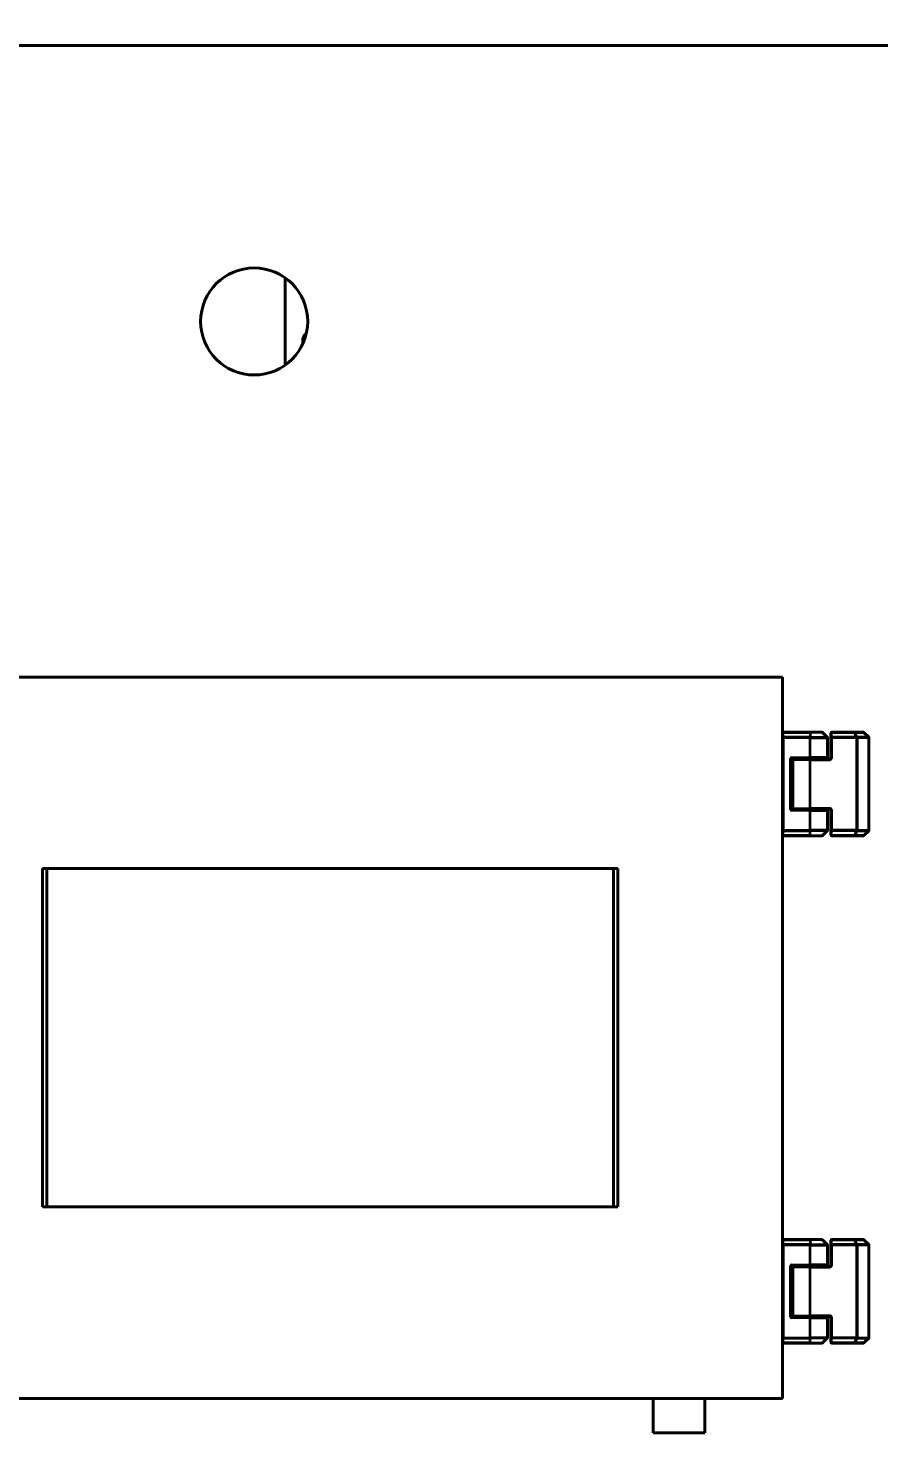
# Model space of a CAD drawing. Header units: millimetres. Extents: x 0 to 2970, y 0 to 2100.
# Drawn here: x 1588.4 to 1834.7, y 838.5 to 1245.5 of the extents above; entities that cross this region are included whole.
import ezdxf

# ---------------------------------------------------------------- set-up
doc = ezdxf.new("R2010")
doc.units = ezdxf.units.MM
doc.header["$LTSCALE"] = 5
for name, color, linetype, lineweight in [('가시적인 것(ISO)', 3, 'Continuous', 40), ('가시적인 좁은 것(ISO)', 3, 'Continuous', 35), ('치수(ISO)', 2, 'Continuous', 25)]:
    doc.layers.add(name, color=color, linetype=linetype, lineweight=lineweight)
doc.styles.add('치수 텍스트_PSTEK_POSCO', font='isocp.shx')
doc.dimstyles.new('치수_PSTEK_POSCO', dxfattribs={"dimscale": 5, "dimtxt": 3, "dimasz": 2, "dimexe": 2, "dimexo": 2.5, "dimgap": 1, "dimtad": 1, "dimrnd": 1e-08, "dimdsep": 46, "dimtxsty": '치수 텍스트_PSTEK_POSCO', "dimcen": 0.09, "dimdle": 10, "dimclrd": 7, "dimclre": 7, "dimclrt": 2, "dimadec": 1, "dimazin": 2, "dimtfac": 1, "dimtmove": 0, "dimatfit": 3, "dimfxl": 0, "dimtolj": 1, "dimlwd": -1, "dimlwe": -1, "dimarcsym": 0})

# ---------------------------------------------------------------- blocks, each defined once
blk = doc.blocks.new('*D37')
at = {"layer": 'Defpoints', "color": 0}
for p in [(1953.83, 1353.41), (1093.83, 1225.52), (1953.83, 1220.52)]:
    blk.add_point(p, dxfattribs=at)
at = {"layer": '치수(ISO)', "color": 7}
for p, q in [((1093.83, 1238.02), (1093.83, 1363.41)), ((1953.83, 1233.02), (1953.83, 1363.41)), ((1103.83, 1353.41), (1943.83, 1353.41))]:
    blk.add_line(p, q, dxfattribs=at)
for points in [[(1103.83, 1355.08), (1103.83, 1351.74), (1093.83, 1353.41)], [(1943.83, 1355.08), (1943.83, 1351.74), (1953.83, 1353.41)]]:
    blk.add_solid(points, dxfattribs=at)
at = {"layer": '치수(ISO)', "color": 2, "insert": (1510.33, 1365.91), "char_height": 15, "attachment_point": 4, "style": '치수 텍스트_PSTEK_POSCO'}
blk.add_mtext('\\A1;860', dxfattribs=at)

msp = doc.modelspace()

# ---------------------------------------------------------------- linework, layer by layer
at = {"layer": '가시적인 것(ISO)'}
for p, q in [((1453.832, 1240.523), (1853.832, 1240.523)), ((1662.832, 1173.143), (1662.832, 1147.904)), ((1806.832, 1057.523), (1496.832, 1057.523)), ((1806.832, 848.523), (1806.832, 1057.523)), ((1807.032, 1041.523), (1814.832, 1041.523)), ((1818.25, 1041.523), (1814.832, 1041.523)), ((1818.391, 1041.465), (1819.774, 1040.082)), ((1819.832, 1034.223), (1819.832, 1039.941)), ((1820.832, 1039.941), (1820.832, 1041.323)), ((1820.832, 1039.941), (1820.832, 1033.973)), ((1821.032, 1041.523), (1827.677, 1041.523)), ((1827.677, 1041.523), (1830.25, 1041.523)), ((1831.774, 1040.082), (1830.391, 1041.465)), ((1831.832, 1039.941), (1831.832, 1013.106)), ((1809.332, 1019.223), (1809.332, 1033.823)), ((1809.532, 1034.023), (1814.832, 1034.023)), ((1819.632, 1034.023), (1814.832, 1034.023)), ((1809.832, 1019.473), (1809.832, 1033.573)), ((1814.832, 1033.773), (1810.032, 1033.773)), ((1814.832, 1033.773), (1820.632, 1033.773)), ((1814.832, 1019.023), (1809.532, 1019.023)), ((1810.032, 1019.273), (1814.832, 1019.273)), ((1820.632, 1019.273), (1814.832, 1019.273)), ((1814.832, 1019.023), (1819.632, 1019.023)), ((1819.832, 1013.106), (1819.832, 1018.823)), ((1820.832, 1019.073), (1820.832, 1013.106)), ((1814.832, 1011.523), (1807.032, 1011.523)), ((1814.832, 1011.523), (1818.25, 1011.523)), ((1818.391, 1011.582), (1819.774, 1012.965)), ((1820.832, 1011.723), (1820.832, 1013.106)), ((1827.677, 1011.523), (1821.032, 1011.523)), ((1830.25, 1011.523), (1827.677, 1011.523)), ((1831.774, 1012.965), (1830.391, 1011.582)), ((1592.582, 904.023), (1592.582, 1002.023)), ((1592.582, 1002.023), (1759.082, 1002.023)), ((1593.832, 904.023), (1593.832, 1002.023)), ((1757.832, 1002.023), (1757.832, 904.023)), ((1759.082, 1002.023), (1759.082, 904.023)), ((1759.082, 904.023), (1592.582, 904.023)), ((1807.032, 894.523), (1814.832, 894.523)), ((1818.25, 894.523), (1814.832, 894.523)), ((1818.391, 894.465), (1819.774, 893.082)), ((1819.832, 887.223), (1819.832, 892.941)), ((1820.832, 892.941), (1820.832, 894.323)), ((1820.832, 892.941), (1820.832, 886.973)), ((1821.032, 894.523), (1827.677, 894.523)), ((1827.677, 894.523), (1830.25, 894.523)), ((1831.774, 893.082), (1830.391, 894.465)), ((1831.832, 892.941), (1831.832, 866.106)), ((1809.332, 872.223), (1809.332, 886.823)), ((1809.532, 887.023), (1814.832, 887.023)), ((1809.832, 872.473), (1809.832, 886.573)), ((1814.832, 886.773), (1810.032, 886.773)), ((1812.232, 886.773), (1812.232, 887.023)), ((1819.632, 887.023), (1814.832, 887.023)), ((1814.832, 886.773), (1820.632, 886.773)), ((1817.432, 886.773), (1817.432, 887.023)), ((1814.832, 872.023), (1809.532, 872.023)), ((1810.032, 872.273), (1814.832, 872.273)), ((1812.232, 872.023), (1812.232, 872.273)), ((1820.632, 872.273), (1814.832, 872.273)), ((1814.832, 872.023), (1819.632, 872.023)), ((1817.432, 872.023), (1817.432, 872.273)), ((1819.832, 866.106), (1819.832, 871.823)), ((1820.832, 872.073), (1820.832, 866.106)), ((1814.832, 864.523), (1807.032, 864.523)), ((1814.832, 864.523), (1818.25, 864.523)), ((1818.391, 864.582), (1819.774, 865.965)), ((1820.832, 864.723), (1820.832, 866.106)), ((1827.677, 864.523), (1821.032, 864.523)), ((1830.25, 864.523), (1827.677, 864.523)), ((1831.774, 865.965), (1830.391, 864.582)), ((1496.832, 848.523), (1806.832, 848.523)), ((1769.332, 848.523), (1769.332, 838.523)), ((1784.332, 848.523), (1784.332, 838.523)), ((1769.332, 838.523), (1784.332, 838.523))]:
    msp.add_line(p, q, dxfattribs=at)
msp.add_circle((1653.832, 1160.523), 15.5, dxfattribs=at)
for centre, radius, start, end in [((1670.332, 1155.023), 2.067, 139.26349, 183.86661), ((1807.032, 1041.323), 0.2, 90, 180), ((1818.25, 1041.323), 0.2, 44.99999, 90), ((1819.632, 1039.941), 0.2, 0, 44.99999), ((1821.032, 1041.323), 0.2, 90, 180), ((1830.25, 1041.323), 0.2, 45, 90), ((1831.632, 1039.941), 0.2, 0, 45), ((1809.532, 1033.823), 0.2, 90, 180), ((1819.632, 1034.223), 0.2, 270, 0), ((1820.632, 1033.973), 0.2, 270, 0), ((1810.032, 1033.573), 0.2, 90, 180), ((1809.532, 1019.223), 0.2, 180, 270), ((1810.032, 1019.473), 0.2, 180, 270), ((1819.632, 1018.823), 0.2, 0, 90), ((1820.632, 1019.073), 0.2, 0, 90), ((1807.032, 1011.723), 0.2, 180, 270), ((1818.25, 1011.723), 0.2, 270, 315.00001), ((1819.632, 1013.106), 0.2, 315.00001, 0), ((1821.032, 1011.723), 0.2, 180, 270), ((1830.25, 1011.723), 0.2, 270, 315), ((1831.632, 1013.106), 0.2, 315, 0), ((1807.032, 894.323), 0.2, 90, 180), ((1818.25, 894.323), 0.2, 44.99999, 90), ((1819.632, 892.941), 0.2, 0, 44.99999), ((1821.032, 894.323), 0.2, 90, 180), ((1830.25, 894.323), 0.2, 45, 90), ((1831.632, 892.941), 0.2, 0, 45), ((1809.532, 886.823), 0.2, 90, 180), ((1810.032, 886.573), 0.2, 90, 180), ((1819.632, 887.223), 0.2, 270, 0), ((1820.632, 886.973), 0.2, 270, 0), ((1809.532, 872.223), 0.2, 180, 270), ((1810.032, 872.473), 0.2, 180, 270), ((1819.632, 871.823), 0.2, 0, 90), ((1820.632, 872.073), 0.2, 0, 90), ((1807.032, 864.723), 0.2, 180, 270), ((1818.25, 864.723), 0.2, 270, 315.00001), ((1819.632, 866.106), 0.2, 315.00001, 0), ((1821.032, 864.723), 0.2, 180, 270), ((1830.25, 864.723), 0.2, 270, 315), ((1831.632, 866.106), 0.2, 315, 0)]:
    msp.add_arc(centre, radius, start, end, dxfattribs=at)
at = {"layer": '가시적인 좁은 것(ISO)'}
for p, q in [((1807.032, 1039.941), (1806.832, 1039.941)), ((1807.032, 1041.523), (1807.032, 1041.465)), ((1807.032, 1040.082), (1807.032, 1041.465)), ((1807.032, 1041.465), (1814.832, 1041.465)), ((1814.832, 1040.082), (1807.032, 1040.082)), ((1807.032, 1040.082), (1807.032, 1039.941)), ((1814.832, 1039.941), (1807.032, 1039.941)), ((1807.032, 1039.941), (1807.032, 1013.106)), ((1814.832, 1041.465), (1814.832, 1041.523)), ((1814.832, 1041.465), (1814.832, 1040.082)), ((1818.391, 1041.465), (1814.832, 1041.465)), ((1814.832, 1040.082), (1814.832, 1039.941)), ((1814.832, 1040.082), (1819.774, 1040.082)), ((1814.832, 1034.223), (1814.832, 1039.941)), ((1814.832, 1039.941), (1819.832, 1039.941)), ((1821.032, 1039.941), (1820.832, 1039.941)), ((1821.032, 1041.523), (1821.032, 1041.465)), ((1821.032, 1040.082), (1821.032, 1041.465)), ((1821.032, 1041.465), (1827.677, 1041.465)), ((1821.032, 1040.082), (1821.032, 1039.941)), ((1828.25, 1040.082), (1821.032, 1040.082)), ((1828.25, 1039.941), (1821.032, 1039.941)), ((1821.032, 1039.941), (1821.032, 1033.973)), ((1827.677, 1041.465), (1827.677, 1041.523)), ((1828.25, 1040.082), (1827.677, 1041.465)), ((1828.35, 1040.082), (1827.777, 1041.465)), ((1827.777, 1041.465), (1830.35, 1041.465)), ((1828.25, 1040.082), (1828.25, 1039.941)), ((1828.25, 1039.941), (1828.25, 1013.106)), ((1828.25, 1039.941), (1828.391, 1039.941)), ((1831.732, 1040.082), (1828.35, 1040.082)), ((1831.774, 1039.941), (1828.391, 1039.941)), ((1828.391, 1039.941), (1828.391, 1013.106)), ((1831.732, 1040.082), (1830.35, 1041.465)), ((1831.774, 1039.941), (1831.832, 1039.941)), ((1831.774, 1039.941), (1831.774, 1013.106)), ((1809.332, 1033.823), (1809.132, 1033.823)), ((1809.132, 1019.223), (1809.132, 1033.823)), ((1809.532, 1034.223), (1809.532, 1034.023)), ((1809.532, 1034.223), (1814.832, 1034.223)), ((1819.832, 1034.223), (1814.832, 1034.223)), ((1814.832, 1034.023), (1814.832, 1034.223)), ((1820.832, 1033.973), (1821.032, 1033.973)), ((1814.832, 1033.573), (1809.832, 1033.573)), ((1814.832, 1033.573), (1814.832, 1033.773)), ((1814.832, 1033.573), (1820.632, 1033.573)), ((1814.832, 1019.473), (1814.832, 1033.573)), ((1820.632, 1033.573), (1820.632, 1033.773)), ((1809.132, 1019.223), (1809.332, 1019.223)), ((1809.532, 1019.023), (1809.532, 1018.823)), ((1814.832, 1018.823), (1809.532, 1018.823)), ((1809.832, 1019.473), (1814.832, 1019.473)), ((1820.632, 1019.473), (1814.832, 1019.473)), ((1814.832, 1019.473), (1814.832, 1019.273)), ((1814.832, 1019.023), (1814.832, 1018.823)), ((1814.832, 1013.106), (1814.832, 1018.823)), ((1814.832, 1018.823), (1819.832, 1018.823)), ((1820.632, 1019.273), (1820.632, 1019.473)), ((1821.032, 1019.073), (1820.832, 1019.073)), ((1821.032, 1019.073), (1821.032, 1013.106)), ((1806.832, 1013.106), (1807.032, 1013.106)), ((1807.032, 1013.106), (1814.832, 1013.106)), ((1807.032, 1013.106), (1807.032, 1012.965)), ((1807.032, 1011.582), (1807.032, 1012.965)), ((1807.032, 1012.965), (1814.832, 1012.965)), ((1807.032, 1011.582), (1807.032, 1011.523)), ((1814.832, 1011.582), (1807.032, 1011.582)), ((1814.832, 1012.965), (1814.832, 1013.106)), ((1819.832, 1013.106), (1814.832, 1013.106)), ((1814.832, 1011.582), (1814.832, 1012.965)), ((1819.774, 1012.965), (1814.832, 1012.965)), ((1814.832, 1011.582), (1814.832, 1011.523)), ((1814.832, 1011.582), (1818.391, 1011.582)), ((1820.832, 1013.106), (1821.032, 1013.106)), ((1828.25, 1013.106), (1821.032, 1013.106)), ((1821.032, 1013.106), (1821.032, 1012.965)), ((1821.032, 1011.582), (1821.032, 1012.965)), ((1828.25, 1012.965), (1821.032, 1012.965)), ((1827.677, 1011.582), (1821.032, 1011.582)), ((1821.032, 1011.582), (1821.032, 1011.523)), ((1828.25, 1012.965), (1827.677, 1011.582)), ((1827.677, 1011.523), (1827.677, 1011.582)), ((1828.35, 1012.965), (1827.777, 1011.582)), ((1830.35, 1011.582), (1827.777, 1011.582)), ((1828.391, 1013.106), (1828.25, 1013.106)), ((1828.25, 1013.106), (1828.25, 1012.965)), ((1828.35, 1012.965), (1831.732, 1012.965)), ((1828.391, 1013.106), (1831.774, 1013.106)), ((1831.732, 1012.965), (1830.35, 1011.582)), ((1831.832, 1013.106), (1831.774, 1013.106)), ((1807.032, 892.941), (1806.832, 892.941)), ((1807.032, 894.523), (1807.032, 894.465)), ((1807.032, 893.082), (1807.032, 894.465)), ((1807.032, 894.465), (1814.832, 894.465)), ((1814.832, 893.082), (1807.032, 893.082)), ((1807.032, 893.082), (1807.032, 892.941)), ((1814.832, 892.941), (1807.032, 892.941)), ((1807.032, 892.941), (1807.032, 866.106)), ((1814.832, 894.465), (1814.832, 894.523)), ((1814.832, 894.465), (1814.832, 893.082)), ((1818.391, 894.465), (1814.832, 894.465)), ((1814.832, 893.082), (1814.832, 892.941)), ((1814.832, 893.082), (1819.774, 893.082)), ((1814.832, 887.223), (1814.832, 892.941)), ((1814.832, 892.941), (1819.832, 892.941)), ((1821.032, 892.941), (1820.832, 892.941)), ((1821.032, 894.523), (1821.032, 894.465)), ((1821.032, 893.082), (1821.032, 894.465)), ((1821.032, 894.465), (1827.677, 894.465)), ((1821.032, 893.082), (1821.032, 892.941)), ((1828.25, 893.082), (1821.032, 893.082)), ((1828.25, 892.941), (1821.032, 892.941)), ((1821.032, 892.941), (1821.032, 886.973)), ((1827.677, 894.465), (1827.677, 894.523)), ((1828.25, 893.082), (1827.677, 894.465)), ((1828.35, 893.082), (1827.777, 894.465)), ((1827.777, 894.465), (1830.35, 894.465)), ((1828.25, 893.082), (1828.25, 892.941)), ((1828.25, 892.941), (1828.25, 866.106)), ((1828.25, 892.941), (1828.391, 892.941)), ((1831.732, 893.082), (1828.35, 893.082)), ((1831.774, 892.941), (1828.391, 892.941)), ((1828.391, 892.941), (1828.391, 866.106)), ((1831.732, 893.082), (1830.35, 894.465)), ((1831.774, 892.941), (1831.832, 892.941)), ((1831.774, 892.941), (1831.774, 866.106)), ((1809.332, 886.823), (1809.132, 886.823)), ((1809.132, 872.223), (1809.132, 886.823)), ((1809.532, 887.223), (1809.532, 887.023)), ((1809.532, 887.223), (1814.832, 887.223)), ((1814.832, 886.573), (1809.832, 886.573)), ((1819.832, 887.223), (1814.832, 887.223)), ((1814.832, 887.023), (1814.832, 887.223)), ((1814.832, 886.573), (1814.832, 886.773)), ((1814.832, 886.573), (1820.632, 886.573)), ((1814.832, 872.473), (1814.832, 886.573)), ((1820.632, 886.573), (1820.632, 886.773)), ((1820.832, 886.973), (1821.032, 886.973)), ((1809.132, 872.223), (1809.332, 872.223)), ((1809.532, 872.023), (1809.532, 871.823)), ((1814.832, 871.823), (1809.532, 871.823)), ((1809.832, 872.473), (1814.832, 872.473)), ((1820.632, 872.473), (1814.832, 872.473)), ((1814.832, 872.473), (1814.832, 872.273)), ((1814.832, 872.023), (1814.832, 871.823)), ((1814.832, 866.106), (1814.832, 871.823)), ((1814.832, 871.823), (1819.832, 871.823)), ((1820.632, 872.273), (1820.632, 872.473)), ((1821.032, 872.073), (1820.832, 872.073)), ((1821.032, 872.073), (1821.032, 866.106)), ((1806.832, 866.106), (1807.032, 866.106)), ((1807.032, 866.106), (1814.832, 866.106)), ((1807.032, 866.106), (1807.032, 865.965)), ((1807.032, 864.582), (1807.032, 865.965)), ((1807.032, 865.965), (1814.832, 865.965)), ((1807.032, 864.582), (1807.032, 864.523)), ((1814.832, 864.582), (1807.032, 864.582)), ((1814.832, 865.965), (1814.832, 866.106)), ((1819.832, 866.106), (1814.832, 866.106)), ((1814.832, 864.582), (1814.832, 865.965)), ((1819.774, 865.965), (1814.832, 865.965)), ((1814.832, 864.582), (1814.832, 864.523)), ((1814.832, 864.582), (1818.391, 864.582)), ((1820.832, 866.106), (1821.032, 866.106)), ((1828.25, 866.106), (1821.032, 866.106)), ((1821.032, 866.106), (1821.032, 865.965)), ((1821.032, 864.582), (1821.032, 865.965)), ((1828.25, 865.965), (1821.032, 865.965)), ((1827.677, 864.582), (1821.032, 864.582)), ((1821.032, 864.582), (1821.032, 864.523)), ((1828.25, 865.965), (1827.677, 864.582)), ((1827.677, 864.523), (1827.677, 864.582)), ((1828.35, 865.965), (1827.777, 864.582)), ((1830.35, 864.582), (1827.777, 864.582)), ((1828.391, 866.106), (1828.25, 866.106)), ((1828.25, 866.106), (1828.25, 865.965)), ((1828.35, 865.965), (1831.732, 865.965)), ((1828.391, 866.106), (1831.774, 866.106)), ((1831.732, 865.965), (1830.35, 864.582)), ((1831.832, 866.106), (1831.774, 866.106))]:
    msp.add_line(p, q, dxfattribs=at)
for centre, radius, start, end in [((1670.332, 1155.023), 2.5, 123.53564, 199.59446), ((1809.532, 1033.823), 0.4, 90, 180), ((1820.632, 1033.973), 0.4, 270, 0), ((1809.532, 1019.223), 0.4, 180, 270), ((1820.632, 1019.073), 0.4, 0, 90), ((1809.532, 886.823), 0.4, 90, 180), ((1820.632, 886.973), 0.4, 270, 0), ((1809.532, 872.223), 0.4, 180, 270), ((1820.632, 872.073), 0.4, 0, 90)]:
    msp.add_arc(centre, radius, start, end, dxfattribs=at)
for centre, major_axis, ratio, start_param, end_param in [((1807.032, 1041.323), (-0.2, 0), 0.7071068, 4.712389, 6.2831853), ((1807.032, 1039.941), (-0.2, 0), 0.7071068, 4.712389, 6.2831853), ((1821.032, 1041.323), (-0.2, 0), 0.7071068, 4.712389, 6.2831853), ((1821.032, 1039.941), (-0.2, 0), 0.7071068, 4.712389, 6.2831853), ((1827.677, 1041.323), (0, 0.2), 0.7071068, 5.4977871, 6.2831853), ((1827.677, 1041.323), (0.185, 0.077), 0.6785983, 0.7487537, 1.2967821), ((1828.25, 1039.941), (0.185, 0.077), 0.6785983, 0.7487537, 1.2967821), ((1828.25, 1039.941), (0, -0.2), 0.7071068, 1.5707963, 2.3561945), ((1830.25, 1041.323), (0, 0.2), 0.7071068, 5.4977871, 6.2831853), ((1830.25, 1041.323), (0.141, 0.141), 0.2810846, 0, 0.5480284), ((1831.632, 1039.941), (0.141, 0.141), 0.2810846, 0, 0.5480284), ((1831.632, 1039.941), (0, 0.2), 0.7071068, 4.712389, 5.4977871), ((1807.032, 1013.106), (-0.2, 0), 0.7071068, 0, 1.5707963), ((1807.032, 1011.723), (-0.2, 0), 0.7071068, 0, 1.5707963), ((1821.032, 1013.106), (-0.2, 0), 0.7071068, 0, 1.5707963), ((1821.032, 1011.723), (-0.2, 0), 0.7071068, 0, 1.5707963), ((1827.677, 1011.723), (-0.185, 0.077), 0.6785983, 1.8448105, 2.3928389), ((1827.677, 1011.723), (0, -0.2), 0.7071068, 0, 0.7853982), ((1828.25, 1013.106), (-0.185, 0.077), 0.6785983, 1.8448105, 2.3928389), ((1828.25, 1013.106), (0, -0.2), 0.7071068, 0.7853982, 1.5707963), ((1830.25, 1011.723), (0, -0.2), 0.7071068, 0, 0.7853982), ((1830.25, 1011.723), (0.141, -0.141), 0.2810846, 5.7351569, 6.2831853), ((1831.632, 1013.106), (0, 0.2), 0.7071068, 3.9269908, 4.712389), ((1831.632, 1013.106), (0.141, -0.141), 0.2810846, 5.7351569, 6.2831853), ((1807.032, 894.323), (-0.2, 0), 0.7071068, 4.712389, 6.2831853), ((1807.032, 892.941), (-0.2, 0), 0.7071068, 4.712389, 6.2831853), ((1821.032, 894.323), (-0.2, 0), 0.7071068, 4.712389, 6.2831853), ((1821.032, 892.941), (-0.2, 0), 0.7071068, 4.712389, 6.2831853), ((1827.677, 894.323), (0, 0.2), 0.7071068, 5.4977871, 6.2831853), ((1827.677, 894.323), (0.185, 0.077), 0.6785983, 0.7487537, 1.2967821), ((1828.25, 892.941), (0.185, 0.077), 0.6785983, 0.7487537, 1.2967821), ((1828.25, 892.941), (0, -0.2), 0.7071068, 1.5707963, 2.3561945), ((1830.25, 894.323), (0, 0.2), 0.7071068, 5.4977871, 6.2831853), ((1830.25, 894.323), (0.141, 0.141), 0.2810846, 0, 0.5480284), ((1831.632, 892.941), (0.141, 0.141), 0.2810846, 0, 0.5480284), ((1831.632, 892.941), (0, 0.2), 0.7071068, 4.712389, 5.4977871), ((1807.032, 866.106), (-0.2, 0), 0.7071068, 0, 1.5707963), ((1807.032, 864.723), (-0.2, 0), 0.7071068, 0, 1.5707963), ((1821.032, 866.106), (-0.2, 0), 0.7071068, 0, 1.5707963), ((1821.032, 864.723), (-0.2, 0), 0.7071068, 0, 1.5707963), ((1827.677, 864.723), (-0.185, 0.077), 0.6785983, 1.8448105, 2.3928389), ((1827.677, 864.723), (0, -0.2), 0.7071068, 0, 0.7853982), ((1828.25, 866.106), (-0.185, 0.077), 0.6785983, 1.8448105, 2.3928389), ((1828.25, 866.106), (0, -0.2), 0.7071068, 0.7853982, 1.5707963), ((1830.25, 864.723), (0, -0.2), 0.7071068, 0, 0.7853982), ((1830.25, 864.723), (0.141, -0.141), 0.2810846, 5.7351569, 6.2831853), ((1831.632, 866.106), (0, 0.2), 0.7071068, 3.9269908, 4.712389), ((1831.632, 866.106), (0.141, -0.141), 0.2810846, 5.7351569, 6.2831853)]:
    msp.add_ellipse(centre, major_axis=major_axis, ratio=ratio, start_param=start_param, end_param=end_param, dxfattribs=at)

# ---------------------------------------------------------------- dimensions: what is measured, and where the dimension line sits
at = {"layer": '치수(ISO)', "color": 7}
dim = msp.add_linear_dim(base=(1953.832, 1353.41), p1=(1093.832, 1225.523), p2=(1953.832, 1220.523), angle=180, dimstyle='치수_PSTEK_POSCO', override={"dimdec": 2, "dimtp": 0, "dimtm": 0, "dimtdec": 2, "dimtofl": 0, "dimatfit": 1}, dxfattribs=at)
dim.commit()
dim.dimension.update_dxf_attribs({"geometry": '*D37', "text_midpoint": (1523.832, 1353.41), "dimtype": 160})

doc.saveas('drawing.dxf')
